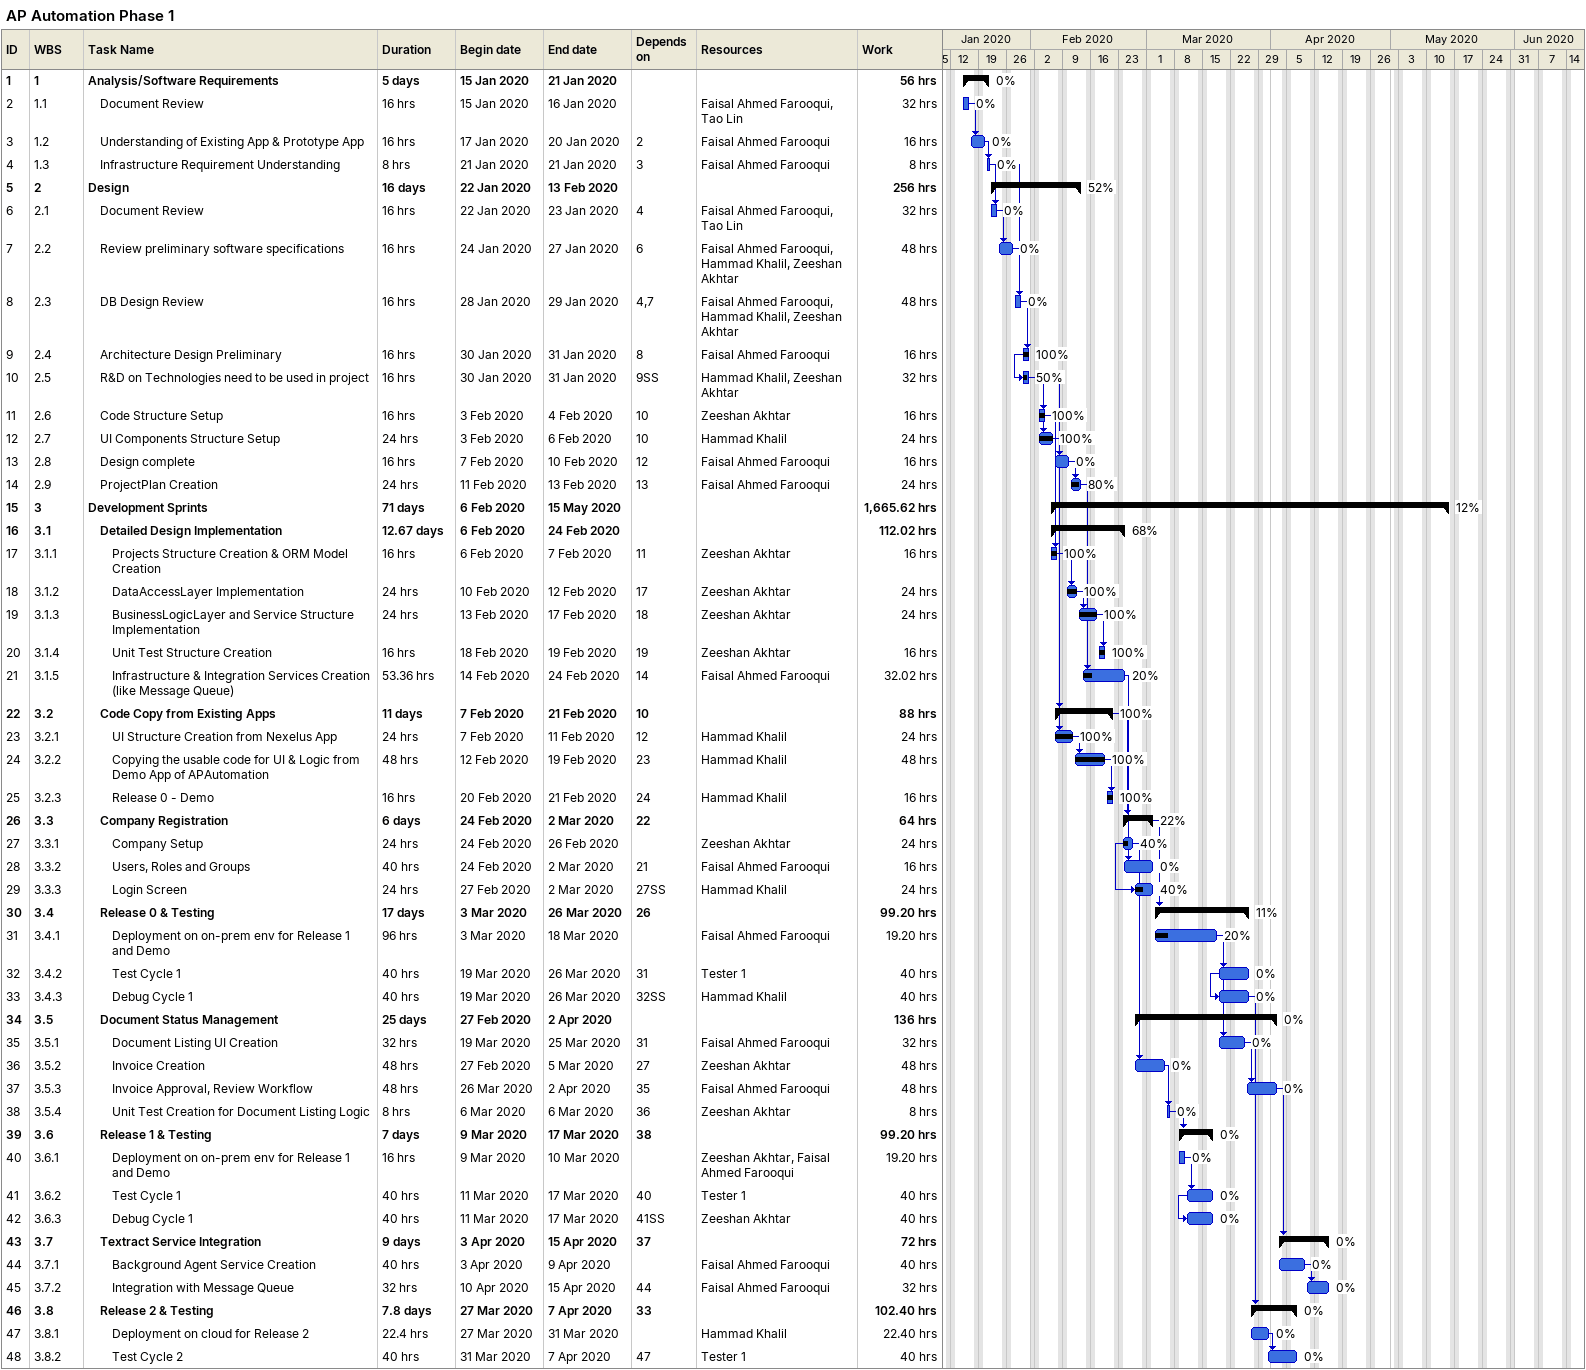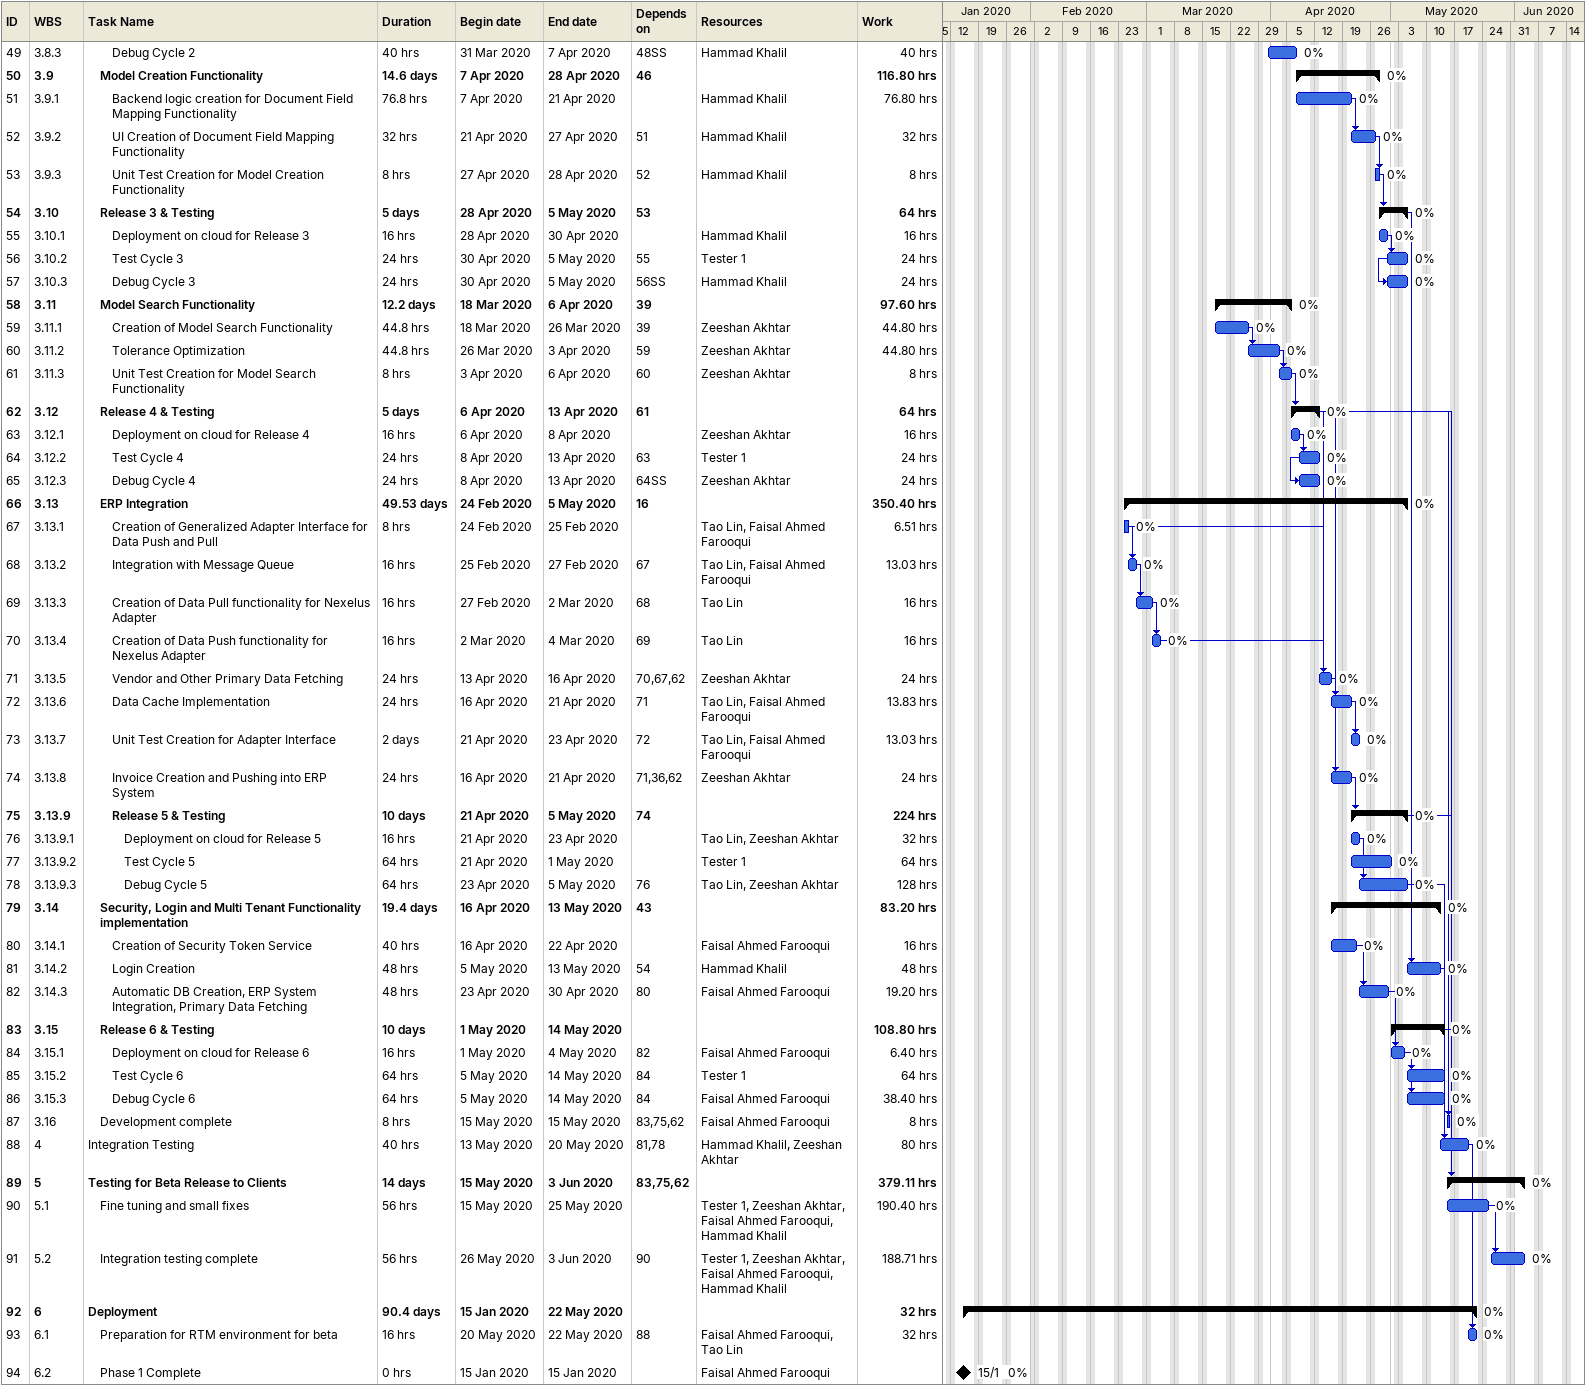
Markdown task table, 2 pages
AP Automation Phase 1

| ID | WBS | Task | Duration | Start | Finish | Predecessors | Resources | % complete | Work (h) |
|---|---|---|---|---|---|---|---|---|---|
| 1 | 1 | **Analysis/Software Requirements** | 5d | 2020-01-15 | 2020-01-21 |  |  | 0 | 56 |
| 2 | 1.1 | Document Review | 16h | 2020-01-15 | 2020-01-16 |  | Faisal Ahmed Farooqui, Tao Lin | 0 | 32 |
| 3 | 1.2 | Understanding of Existing App & Prototype App | 16h | 2020-01-17 | 2020-01-20 | 2 | Faisal Ahmed Farooqui | 0 | 16 |
| 4 | 1.3 | Infrastructure Requirement Understanding | 8h | 2020-01-21 | 2020-01-21 | 3 | Faisal Ahmed Farooqui | 0 | 8 |
| 5 | 2 | **Design** | 16d | 2020-01-22 | 2020-02-13 |  |  | 52 | 256 |
| 6 | 2.1 | Document Review | 16h | 2020-01-22 | 2020-01-23 | 4 | Faisal Ahmed Farooqui, Tao Lin | 0 | 32 |
| 7 | 2.2 | Review preliminary software specifications | 16h | 2020-01-24 | 2020-01-27 | 6 | Faisal Ahmed Farooqui, Hammad Khalil, Zeeshan Akhtar | 0 | 48 |
| 8 | 2.3 | DB Design Review | 16h | 2020-01-28 | 2020-01-29 | 4, 7 | Faisal Ahmed Farooqui, Hammad Khalil, Zeeshan Akhtar | 0 | 48 |
| 9 | 2.4 | Architecture Design Preliminary | 16h | 2020-01-30 | 2020-01-31 | 8 | Faisal Ahmed Farooqui | 100 | 16 |
| 10 | 2.5 | R&D on Technologies need to be used in project | 16h | 2020-01-30 | 2020-01-31 | 9SS | Hammad Khalil, Zeeshan Akhtar | 50 | 32 |
| 11 | 2.6 | Code Structure Setup | 16h | 2020-02-03 | 2020-02-04 | 10 | Zeeshan Akhtar | 100 | 16 |
| 12 | 2.7 | UI Components Structure Setup | 24h | 2020-02-03 | 2020-02-06 | 10 | Hammad Khalil | 100 | 24 |
| 13 | 2.8 | Design complete | 16h | 2020-02-07 | 2020-02-10 | 12 | Faisal Ahmed Farooqui | 0 | 16 |
| 14 | 2.9 | ProjectPlan Creation | 24h | 2020-02-11 | 2020-02-13 | 13 | Faisal Ahmed Farooqui | 80 | 24 |
| 15 | 3 | **Development Sprints** | 71d | 2020-02-06 | 2020-05-15 |  |  | 12 | 1665.62 |
| 16 | 3.1 | **Detailed Design Implementation** | 12.67d | 2020-02-06 | 2020-02-24 |  |  | 68 | 112.02 |
| 17 | 3.1.1 | Projects Structure Creation & ORM Model Creation | 16h | 2020-02-06 | 2020-02-07 | 11 | Zeeshan Akhtar | 100 | 16 |
| 18 | 3.1.2 | DataAccessLayer Implementation | 24h | 2020-02-10 | 2020-02-12 | 17 | Zeeshan Akhtar | 100 | 24 |
| 19 | 3.1.3 | BusinessLogicLayer and Service Structure Implementation | 24h | 2020-02-13 | 2020-02-17 | 18 | Zeeshan Akhtar | 100 | 24 |
| 20 | 3.1.4 | Unit Test Structure Creation | 16h | 2020-02-18 | 2020-02-19 | 19 | Zeeshan Akhtar | 100 | 16 |
| 21 | 3.1.5 | Infrastructure & Integration Services Creation (like Message Queue) | 53.36h | 2020-02-14 | 2020-02-24 | 14 | Faisal Ahmed Farooqui | 20 | 32.02 |
| 22 | 3.2 | **Code Copy from Existing Apps** | 11d | 2020-02-07 | 2020-02-21 | 10 |  | 100 | 88 |
| 23 | 3.2.1 | UI Structure Creation from Nexelus App | 24h | 2020-02-07 | 2020-02-11 | 12 | Hammad Khalil | 100 | 24 |
| 24 | 3.2.2 | Copying the usable code for UI & Logic from Demo App of APAutomation | 48h | 2020-02-12 | 2020-02-19 | 23 | Hammad Khalil | 100 | 48 |
| 25 | 3.2.3 | Release 0 - Demo | 16h | 2020-02-20 | 2020-02-21 | 24 | Hammad Khalil | 100 | 16 |
| 26 | 3.3 | **Company Registration** | 6d | 2020-02-24 | 2020-03-02 | 22 |  | 22 | 64 |
| 27 | 3.3.1 | Company Setup | 24h | 2020-02-24 | 2020-02-26 |  | Zeeshan Akhtar | 40 | 24 |
| 28 | 3.3.2 | Users, Roles and Groups | 40h | 2020-02-24 | 2020-03-02 | 21 | Faisal Ahmed Farooqui | 0 | 16 |
| 29 | 3.3.3 | Login Screen | 24h | 2020-02-27 | 2020-03-02 | 27SS | Hammad Khalil | 40 | 24 |
| 30 | 3.4 | **Release 0 & Testing** | 17d | 2020-03-03 | 2020-03-26 | 26 |  | 11 | 99.20 |
| 31 | 3.4.1 | Deployment on on-prem env for Release 1 and Demo | 96h | 2020-03-03 | 2020-03-18 |  | Faisal Ahmed Farooqui | 20 | 19.20 |
| 32 | 3.4.2 | Test Cycle 1 | 40h | 2020-03-19 | 2020-03-26 | 31 | Tester 1 | 0 | 40 |
| 33 | 3.4.3 | Debug Cycle 1 | 40h | 2020-03-19 | 2020-03-26 | 32SS | Hammad Khalil | 0 | 40 |
| 34 | 3.5 | **Document Status Management** | 25d | 2020-02-27 | 2020-04-02 |  |  | 0 | 136 |
| 35 | 3.5.1 | Document Listing UI Creation | 32h | 2020-03-19 | 2020-03-25 | 31 | Faisal Ahmed Farooqui | 0 | 32 |
| 36 | 3.5.2 | Invoice Creation | 48h | 2020-02-27 | 2020-03-05 | 27 | Zeeshan Akhtar | 0 | 48 |
| 37 | 3.5.3 | Invoice Approval, Review Workflow | 48h | 2020-03-26 | 2020-04-02 | 35 | Faisal Ahmed Farooqui | 0 | 48 |
| 38 | 3.5.4 | Unit Test Creation for Document Listing Logic | 8h | 2020-03-06 | 2020-03-06 | 36 | Zeeshan Akhtar | 0 | 8 |
| 39 | 3.6 | **Release 1 & Testing** | 7d | 2020-03-09 | 2020-03-17 | 38 |  | 0 | 99.20 |
| 40 | 3.6.1 | Deployment on on-prem env for Release 1 and Demo | 16h | 2020-03-09 | 2020-03-10 |  | Zeeshan Akhtar, Faisal Ahmed Farooqui | 0 | 19.20 |
| 41 | 3.6.2 | Test Cycle 1 | 40h | 2020-03-11 | 2020-03-17 | 40 | Tester 1 | 0 | 40 |
| 42 | 3.6.3 | Debug Cycle 1 | 40h | 2020-03-11 | 2020-03-17 | 41SS | Zeeshan Akhtar | 0 | 40 |
| 43 | 3.7 | **Textract Service Integration** | 9d | 2020-04-03 | 2020-04-15 | 37 |  | 0 | 72 |
| 44 | 3.7.1 | Background Agent Service Creation | 40h | 2020-04-03 | 2020-04-09 |  | Faisal Ahmed Farooqui | 0 | 40 |
| 45 | 3.7.2 | Integration with Message Queue | 32h | 2020-04-10 | 2020-04-15 | 44 | Faisal Ahmed Farooqui | 0 | 32 |
| 46 | 3.8 | **Release 2 & Testing** | 7.8d | 2020-03-27 | 2020-04-07 | 33 |  | 0 | 102.40 |
| 47 | 3.8.1 | Deployment on cloud for Release 2 | 22.4h | 2020-03-27 | 2020-03-31 |  | Hammad Khalil | 0 | 22.40 |
| 48 | 3.8.2 | Test Cycle 2 | 40h | 2020-03-31 | 2020-04-07 | 47 | Tester 1 | 0 | 40 |
| 49 | 3.8.3 | Debug Cycle 2 | 40h | 2020-03-31 | 2020-04-07 | 48SS | Hammad Khalil | 0 | 40 |
| 50 | 3.9 | **Model Creation Functionality** | 14.6d | 2020-04-07 | 2020-04-28 | 46 |  | 0 | 116.80 |
| 51 | 3.9.1 | Backend logic creation for Document Field Mapping Functionality | 76.8h | 2020-04-07 | 2020-04-21 |  | Hammad Khalil | 0 | 76.80 |
| 52 | 3.9.2 | UI Creation of Document Field Mapping Functionality | 32h | 2020-04-21 | 2020-04-27 | 51 | Hammad Khalil | 0 | 32 |
| 53 | 3.9.3 | Unit Test Creation for Model Creation Functionality | 8h | 2020-04-27 | 2020-04-28 | 52 | Hammad Khalil | 0 | 8 |
| 54 | 3.10 | **Release 3 & Testing** | 5d | 2020-04-28 | 2020-05-05 | 53 |  | 0 | 64 |
| 55 | 3.10.1 | Deployment on cloud for Release 3 | 16h | 2020-04-28 | 2020-04-30 |  | Hammad Khalil | 0 | 16 |
| 56 | 3.10.2 | Test Cycle 3 | 24h | 2020-04-30 | 2020-05-05 | 55 | Tester 1 | 0 | 24 |
| 57 | 3.10.3 | Debug Cycle 3 | 24h | 2020-04-30 | 2020-05-05 | 56SS | Hammad Khalil | 0 | 24 |
| 58 | 3.11 | **Model Search Functionality** | 12.2d | 2020-03-18 | 2020-04-06 | 39 |  | 0 | 97.60 |
| 59 | 3.11.1 | Creation of Model Search Functionality | 44.8h | 2020-03-18 | 2020-03-26 | 39 | Zeeshan Akhtar | 0 | 44.80 |
| 60 | 3.11.2 | Tolerance Optimization | 44.8h | 2020-03-26 | 2020-04-03 | 59 | Zeeshan Akhtar | 0 | 44.80 |
| 61 | 3.11.3 | Unit Test Creation for Model Search Functionality | 8h | 2020-04-03 | 2020-04-06 | 60 | Zeeshan Akhtar | 0 | 8 |
| 62 | 3.12 | **Release 4 & Testing** | 5d | 2020-04-06 | 2020-04-13 | 61 |  | 0 | 64 |
| 63 | 3.12.1 | Deployment on cloud for Release 4 | 16h | 2020-04-06 | 2020-04-08 |  | Zeeshan Akhtar | 0 | 16 |
| 64 | 3.12.2 | Test Cycle 4 | 24h | 2020-04-08 | 2020-04-13 | 63 | Tester 1 | 0 | 24 |
| 65 | 3.12.3 | Debug Cycle 4 | 24h | 2020-04-08 | 2020-04-13 | 64SS | Zeeshan Akhtar | 0 | 24 |
| 66 | 3.13 | **ERP Integration** | 49.53d | 2020-02-24 | 2020-05-05 | 16 |  | 0 | 350.40 |
| 67 | 3.13.1 | Creation of Generalized Adapter Interface for Data Push and Pull | 8h | 2020-02-24 | 2020-02-25 |  | Tao Lin, Faisal Ahmed Farooqui | 0 | 6.51 |
| 68 | 3.13.2 | Integration with Message Queue | 16h | 2020-02-25 | 2020-02-27 | 67 | Tao Lin, Faisal Ahmed Farooqui | 0 | 13.03 |
| 69 | 3.13.3 | Creation of Data Pull functionality for Nexelus Adapter | 16h | 2020-02-27 | 2020-03-02 | 68 | Tao Lin | 0 | 16 |
| 70 | 3.13.4 | Creation of Data Push functionality for Nexelus Adapter | 16h | 2020-03-02 | 2020-03-04 | 69 | Tao Lin | 0 | 16 |
| 71 | 3.13.5 | Vendor and Other Primary Data Fetching | 24h | 2020-04-13 | 2020-04-16 | 70, 67, 62 | Zeeshan Akhtar | 0 | 24 |
| 72 | 3.13.6 | Data Cache Implementation | 24h | 2020-04-16 | 2020-04-21 | 71 | Tao Lin, Faisal Ahmed Farooqui | 0 | 13.83 |
| 73 | 3.13.7 | Unit Test Creation for Adapter Interface | 2d | 2020-04-21 | 2020-04-23 | 72 | Tao Lin, Faisal Ahmed Farooqui | 0 | 13.03 |
| 74 | 3.13.8 | Invoice Creation and Pushing into ERP System | 24h | 2020-04-16 | 2020-04-21 | 71, 36, 62 | Zeeshan Akhtar | 0 | 24 |
| 75 | 3.13.9 | **Release 5 & Testing** | 10d | 2020-04-21 | 2020-05-05 | 74 |  | 0 | 224 |
| 76 | 3.13.9.1 | Deployment on cloud for Release 5 | 16h | 2020-04-21 | 2020-04-23 |  | Tao Lin, Zeeshan Akhtar | 0 | 32 |
| 77 | 3.13.9.2 | Test Cycle 5 | 64h | 2020-04-21 | 2020-05-01 |  | Tester 1 | 0 | 64 |
| 78 | 3.13.9.3 | Debug Cycle 5 | 64h | 2020-04-23 | 2020-05-05 | 76 | Tao Lin, Zeeshan Akhtar | 0 | 128 |
| 79 | 3.14 | **Security, Login and Multi Tenant Functionality implementation** | 19.4d | 2020-04-16 | 2020-05-13 | 43 |  | 0 | 83.20 |
| 80 | 3.14.1 | Creation of Security Token Service | 40h | 2020-04-16 | 2020-04-22 |  | Faisal Ahmed Farooqui | 0 | 16 |
| 81 | 3.14.2 | Login Creation | 48h | 2020-05-05 | 2020-05-13 | 54 | Hammad Khalil | 0 | 48 |
| 82 | 3.14.3 | Automatic DB Creation, ERP System Integration, Primary Data Fetching | 48h | 2020-04-23 | 2020-04-30 | 80 | Faisal Ahmed Farooqui | 0 | 19.20 |
| 83 | 3.15 | **Release 6 & Testing** | 10d | 2020-05-01 | 2020-05-14 |  |  | 0 | 108.80 |
| 84 | 3.15.1 | Deployment on cloud for Release 6 | 16h | 2020-05-01 | 2020-05-04 | 82 | Faisal Ahmed Farooqui | 0 | 6.40 |
| 85 | 3.15.2 | Test Cycle 6 | 64h | 2020-05-05 | 2020-05-14 | 84 | Tester 1 | 0 | 64 |
| 86 | 3.15.3 | Debug Cycle 6 | 64h | 2020-05-05 | 2020-05-14 | 84 | Faisal Ahmed Farooqui | 0 | 38.40 |
| 87 | 3.16 | Development complete | 8h | 2020-05-15 | 2020-05-15 | 83, 75, 62 | Faisal Ahmed Farooqui | 0 | 8 |
| 88 | 4 | Integration Testing | 40h | 2020-05-13 | 2020-05-20 | 81, 78 | Hammad Khalil, Zeeshan Akhtar | 0 | 80 |
| 89 | 5 | **Testing for Beta Release to Clients** | 14d | 2020-05-15 | 2020-06-03 | 83, 75, 62 |  | 0 | 379.11 |
| 90 | 5.1 | Fine tuning and small fixes | 56h | 2020-05-15 | 2020-05-25 |  | Tester 1, Zeeshan Akhtar, Faisal Ahmed Farooqui, Hammad Khalil | 0 | 190.40 |
| 91 | 5.2 | Integration testing complete | 56h | 2020-05-26 | 2020-06-03 | 90 | Tester 1, Zeeshan Akhtar, Faisal Ahmed Farooqui, Hammad Khalil | 0 | 188.71 |
| 92 | 6 | **Deployment** | 90.4d | 2020-01-15 | 2020-05-22 |  |  | 0 | 32 |
| 93 | 6.1 | Preparation for RTM environment for beta | 16h | 2020-05-20 | 2020-05-22 | 88 | Faisal Ahmed Farooqui, Tao Lin | 0 | 32 |
| 94 | 6.2 | Phase 1 Complete | 0h | 2020-01-15 | 2020-01-15 |  | Faisal Ahmed Farooqui | 0 |  |
